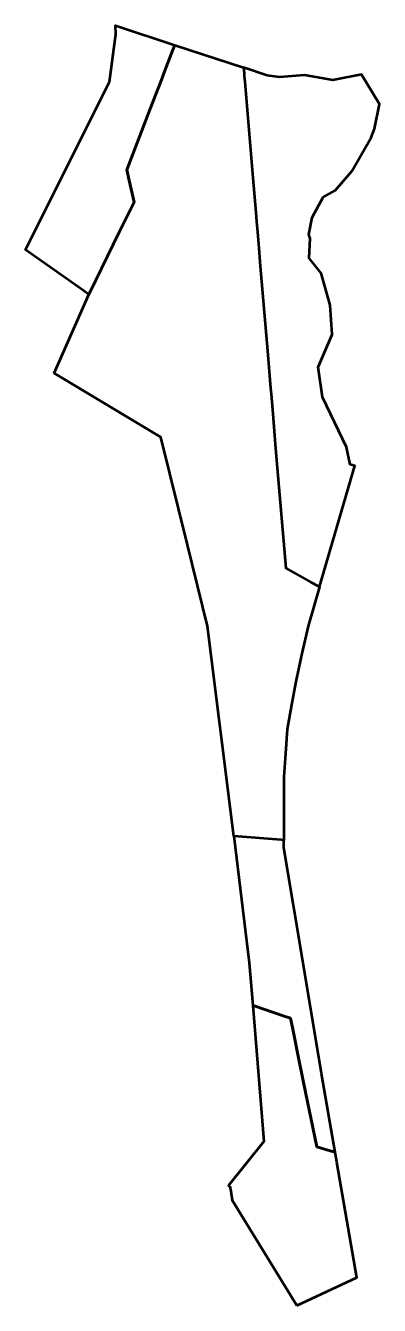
# Model space of a CAD drawing. Header units: metres. Extents: x 808010 to 808087, y 9157414 to 9157692.
import ezdxf

# ---------------------------------------------------------------- set-up
doc = ezdxf.new("R2010")
doc.units = ezdxf.units.M
doc.header["$MEASUREMENT"] = 0
doc.layers.add('2772-21059', color=1, linetype='Continuous')

msp = doc.modelspace()

# ---------------------------------------------------------------- linework, layer by layer
at = {"layer": '2772-21059', "color": 254, "lineweight": 53, "true_color": 0xcccccc}
for points in [[(808027.93, 9157680), (808029.31, 9157690.37), (808029.2, 9157692.26), (808042.12, 9157688.03), (808041.72, 9157687), (808039.9, 9157682.27), (808039.21, 9157680.47), (808036.75, 9157674.1), (808031.66, 9157660.87), (808032.2, 9157658.52), (808033.28, 9157653.82), (808030.05, 9157647.26), (808023.6, 9157634.14), (808023.54, 9157634), (808023.43, 9157633.73), (808021.09, 9157635.37), (808009.64, 9157643.42), (808027.93, 9157680)], [(808057.25, 9157681.62), (808057.29, 9157681.22), (808057.39, 9157680.02), (808059.15, 9157659.13), (808059.79, 9157651.55), (808059.95, 9157649.57), (808060.21, 9157646.5), (808060.21, 9157646.47), (808060.22, 9157646.42), (808060.44, 9157643.78), (808060.77, 9157639.84), (808062.33, 9157621.4), (808063.01, 9157613.28), (808063.12, 9157612.02), (808063.4, 9157608.65), (808064.11, 9157600.18), (808066.31, 9157574.06), (808071.79, 9157571.06), (808073.44, 9157570.16), (808073.68, 9157570.03), (808081.37, 9157596.41), (808080.33, 9157596.65), (808079.56, 9157600.42), (808074.32, 9157611.34), (808073.39, 9157617.89), (808076.4, 9157625), (808076.02, 9157631.39), (808074.02, 9157638.34), (808071.45, 9157641.58), (808071.6, 9157645.91), (808071.36, 9157646.74), (808072.06, 9157650.5), (808074.44, 9157654.91), (808077.08, 9157656.32), (808080.68, 9157660.57), (808084.9, 9157667.87), (808085.63, 9157669.81), (808086.72, 9157675.15), (808082.82, 9157681.63), (808076.56, 9157680.36), (808070.37, 9157681.44), (808064.96, 9157681.02), (808062.28, 9157681.43), (808057.13, 9157683.12), (808057.15, 9157682.82), (808057.25, 9157681.62)], [(808067.84, 9157473.67), (808069.26, 9157466.73), (808070.64, 9157459.98), (808073.08, 9157448.07), (808075.52, 9157447.36), (808077.09, 9157446.9), (808074.12, 9157464.06), (808070.04, 9157488.52), (808065.92, 9157513.22), (808065.92, 9157514.88), (808065.33, 9157514.93), (808054.97, 9157515.74), (808058.38, 9157488.16), (808059.13, 9157478.87), (808059.45, 9157478.76), (808065.97, 9157476.54), (808067.35, 9157476.07), (808067.84, 9157473.67)]]:
    msp.add_lwpolyline(points, close=True, dxfattribs=at)
at = {"layer": '2772-21059', "color": 3, "lineweight": 53, "true_color": 0x00ff00}
msp.add_lwpolyline([(808033.28, 9157653.82), (808032.2, 9157658.52), (808031.66, 9157660.87), (808036.75, 9157674.1), (808039.21, 9157680.47), (808039.9, 9157682.27), (808041.72, 9157687), (808042.12, 9157688.03), (808057.13, 9157683.12), (808057.15, 9157682.82), (808057.25, 9157681.62), (808057.29, 9157681.22), (808057.39, 9157680.02), (808059.15, 9157659.13), (808059.79, 9157651.55), (808059.95, 9157649.57), (808060.21, 9157646.5), (808060.21, 9157646.47), (808060.22, 9157646.42), (808060.44, 9157643.78), (808060.77, 9157639.84), (808062.33, 9157621.4), (808063.01, 9157613.28), (808063.12, 9157612.02), (808063.4, 9157608.65), (808064.11, 9157600.18), (808066.31, 9157574.06), (808071.79, 9157571.06), (808073.44, 9157570.16), (808073.68, 9157570.03), (808071.19, 9157561.49), (808069.84, 9157555.49), (808068.48, 9157549.39), (808067.59, 9157544.31), (808066.66, 9157539.03), (808066.27, 9157533.72), (808065.9, 9157528.65), (808065.91, 9157521.1), (808065.92, 9157514.88), (808065.33, 9157514.93), (808054.97, 9157515.74), (808049.3, 9157561.48), (808044.91, 9157579.2), (808039.1, 9157602.65), (808015.85, 9157616.56), (808023.43, 9157633.73), (808023.54, 9157634), (808023.6, 9157634.14), (808030.05, 9157647.26), (808033.28, 9157653.82)], close=True, dxfattribs=at)
at = {"layer": '2772-21059', "color": 40, "lineweight": 53, "true_color": 0xffbb00}
msp.add_lwpolyline([(808068.74, 9157413.53), (808081.83, 9157419.6), (808077.47, 9157444.71), (808077.09, 9157446.9), (808075.52, 9157447.36), (808073.08, 9157448.07), (808070.64, 9157459.98), (808069.26, 9157466.73), (808067.84, 9157473.67), (808067.35, 9157476.07), (808065.97, 9157476.54), (808059.45, 9157478.76), (808059.13, 9157478.87), (808061.51, 9157449.26), (808053.85, 9157439.61), (808054.15, 9157439.44), (808054.22, 9157439.04), (808054.33, 9157438.43), (808054.33, 9157438.41), (808054.64, 9157436.47), (808054.65, 9157436.44), (808068.74, 9157413.53)], close=True, dxfattribs=at)

doc.saveas('drawing.dxf')
